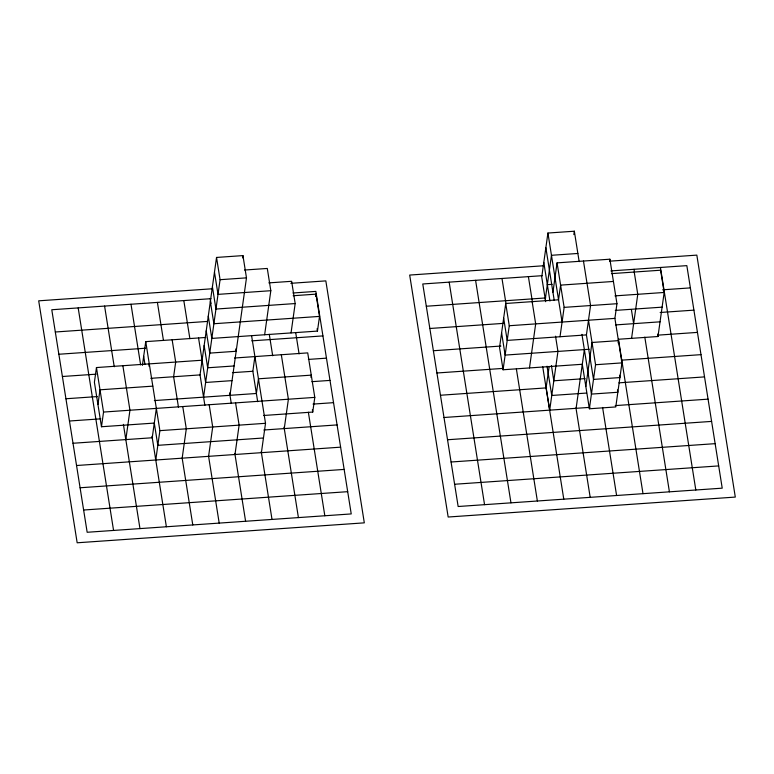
<?xml version="1.0" encoding="UTF-8"?>
<svg xmlns="http://www.w3.org/2000/svg" width="774" height="774" viewBox="0 0 774 774"><rect width="100%" height="100%" fill="white"/><g stroke="black" fill="none" stroke-linecap="round" stroke-linejoin="round"><path stroke-width="1.16" d="M202.091 360.22L96.46 367.553L94.399 382.24L101.471 426.745L154.287 423.078L157.828 445.331L263.46 437.987M97.94 404.492L100.001 389.806L152.817 386.139M101.471 426.745L103.542 412.058L96.46 367.553M125.823 439.593L129.945 410.23L122.873 365.725M142.406 365.357L145.744 341.634L205.758 337.464M148.956 366.15L149.276 363.886M152.226 437.755L156.358 408.391M155.768 460.008L159.889 430.644L145.744 341.634M182.171 458.179L186.302 428.815L182.761 406.563M204.868 405.353L200.031 374.906L216.536 257.442L242.949 255.604L246.48 277.856L229.975 395.321M203.572 397.159L220.077 279.695L216.536 257.442M208.583 456.341L212.705 426.977L209.173 404.725M242.63 257.868L242.949 255.604M234.986 454.512L239.118 425.139L235.577 402.886M257.684 401.687L252.846 371.23L254.907 356.553M264.64 334.755L270.823 290.705L267.291 268.452L244.487 270.039M261.399 452.674L265.521 423.31L251.56 335.519M291.043 332.917L295.175 303.553L291.634 281.301L268.83 282.887M284.261 428.583L288.392 399.22L281.32 354.715M315.657 296.413L315.976 294.149L293.172 295.736M310.945 377.393L311.264 375.138L258.448 378.805L256.378 393.482L154.355 400.574M208.283 316.169L211.824 338.422L317.456 331.088L319.517 316.402L315.976 294.149M263.518 415.493L312.735 412.068L314.795 397.391L307.723 352.886L234.512 358.014M613.414 281.455L560.608 285.122L558.538 299.799L505.722 303.476L499.54 347.516L503.071 369.769L582.3 364.273L589.372 408.778L615.775 406.94L621.967 362.89L614.895 318.385L616.955 303.708L609.883 259.203L557.067 262.87L552.936 292.233M503.071 369.769L509.263 325.728L505.722 303.476M579.175 261.66L574.337 231.213L547.924 233.042L541.732 277.092L545.651 301.686M529.484 367.94L535.676 323.89L532.135 301.637M545.273 299.344L551.465 255.294L577.868 253.466M546.086 387.909L549.172 366.441M573.853 234.599L574.337 231.213M560.018 336.738L564.14 307.375L557.067 262.87M576.108 408.324L584.36 349.587M619.529 375.235L619.906 377.577L593.503 379.405L586.421 334.9L590.552 305.537L583.47 261.031M585.831 386.526L592.023 342.476L618.436 340.637L618.116 342.901M609.564 261.457L609.883 259.203M589.372 408.778L595.564 364.728L588.482 320.223M631.574 338.354L637.766 294.304L634.225 272.051M618.368 339.264L657.977 336.516L664.169 292.466L660.628 270.213L611.421 273.628M220.077 279.695L246.48 277.856M212.434 288.76L38.7 300.825L77.168 542.787L364.312 522.847L325.835 280.885L290.85 283.313M543.609 265.763L409.688 275.06L448.165 517.022L735.3 497.082L696.832 255.12L609.96 261.157M270.823 290.705L218.016 294.372L214.475 272.119M210.944 298.687L51.781 309.745L87.162 532.27L351.232 513.926L315.85 291.401L292.94 292.998M542.148 275.689L422.768 283.981L458.15 506.506L722.219 488.162L686.838 265.637L610.88 270.91M547.334 284.668L552.143 284.329M295.175 303.553L215.946 309.058L212.415 286.806M55.312 331.998L207.248 321.442M426.31 306.233L545.68 297.942M662.65 289.815L690.379 287.889M319.517 316.402L213.885 323.735L210.344 301.483M614.953 295.881L664.169 292.466M564.14 307.375L616.955 303.708M615.291 310.403L662.109 307.152M58.853 354.25L145.676 348.223M251.782 340.85L322.922 335.906M429.841 328.486L503.4 323.377M660.154 312.493L693.92 310.142M509.263 325.728L614.895 318.385M615.63 324.916L660.048 321.829M586.421 334.9L507.202 340.405L503.661 318.153M62.394 376.503L96.15 374.161M308.381 359.417L326.464 358.159M433.382 350.738L500.904 346.046M657.668 335.161L697.461 332.394M234.106 365.957L207.693 367.785L204.152 345.533M150.814 378.322L200.031 374.906M232.442 372.652L252.856 371.278M589.159 349.258L505.141 355.092L501.6 332.839M232.036 380.634L205.632 382.472L198.55 337.967M65.925 398.755L97.282 396.578M311.912 381.669L330.005 380.411M436.923 372.991L503.245 368.385M621.416 360.171L700.992 354.647M595.564 364.728L621.967 362.89M103.542 412.058L314.795 397.391M585.038 378.621L553.826 380.789L551.407 365.56M69.466 421.008L100.814 418.831M313.044 404.096L333.546 402.664M440.454 395.243L546.57 387.871M618.919 382.849L704.534 376.899M586.566 393.057L551.765 395.466L547.034 366.199M159.889 430.644L265.521 423.31M73.008 443.26L152.584 437.736M263.857 430.005L337.077 424.916M443.995 417.496L589.904 407.356M615.224 405.605L708.075 399.152M76.539 465.513L340.618 447.169M447.536 439.748L711.606 421.404M80.08 487.765L344.159 469.421M451.078 462.001L715.147 443.657M83.621 510.018L347.69 491.674M454.609 484.253L718.688 465.909M660.435 267.475L695.816 490M657.61 334.174L657.977 336.516M634.032 269.304L634.409 271.684M644.81 337.135L669.413 491.829M631.4 309.61L633.635 323.667M618.407 338.973L643 493.667M617.468 389.912L617.846 392.263L591.433 394.092L581.942 334.358M602.588 407.443L616.597 495.495M575.991 408.082L590.185 497.334M547.924 233.042L562.079 322.052M545.864 247.728L554.242 300.428M543.803 262.415L549.946 301.057M555.529 336.197L557.948 351.425L549.695 410.152L546.163 387.9M528.4 276.647L532.56 302.818M542.738 366.828L563.782 499.172M501.987 278.476L505.964 303.466M516.374 368.917L537.369 501.001M475.584 280.314L510.966 502.839M449.172 282.142L484.553 504.667M317.079 328.747L317.456 331.088M312.367 409.727L312.735 412.068M295.687 332.51L299.093 353.931M308.362 412.232L324.828 515.765M269.284 334.339L272.69 355.759M284.039 427.161L298.416 517.603M261.225 451.6L272.013 519.431M235.789 348.929L236.167 351.27L209.754 353.108L206.223 330.856M229.607 392.979L231.281 403.515M210.218 298.745L210.983 303.505M234.822 453.438L245.6 521.27M183.815 300.573L189.872 338.654M208.603 456.457L219.197 523.098M172.147 339.805L175.688 362.058L173.618 376.735L178.465 407.182M157.403 302.411L163.459 340.492M182.19 458.295L192.784 524.936M143.674 356.321L144.98 364.515M131 304.24L140.645 364.931M152.004 436.333L166.381 526.765M104.587 306.078L114.242 366.77M123.395 424.365L139.968 528.603M78.184 307.907L113.565 530.432"/></g></svg>
